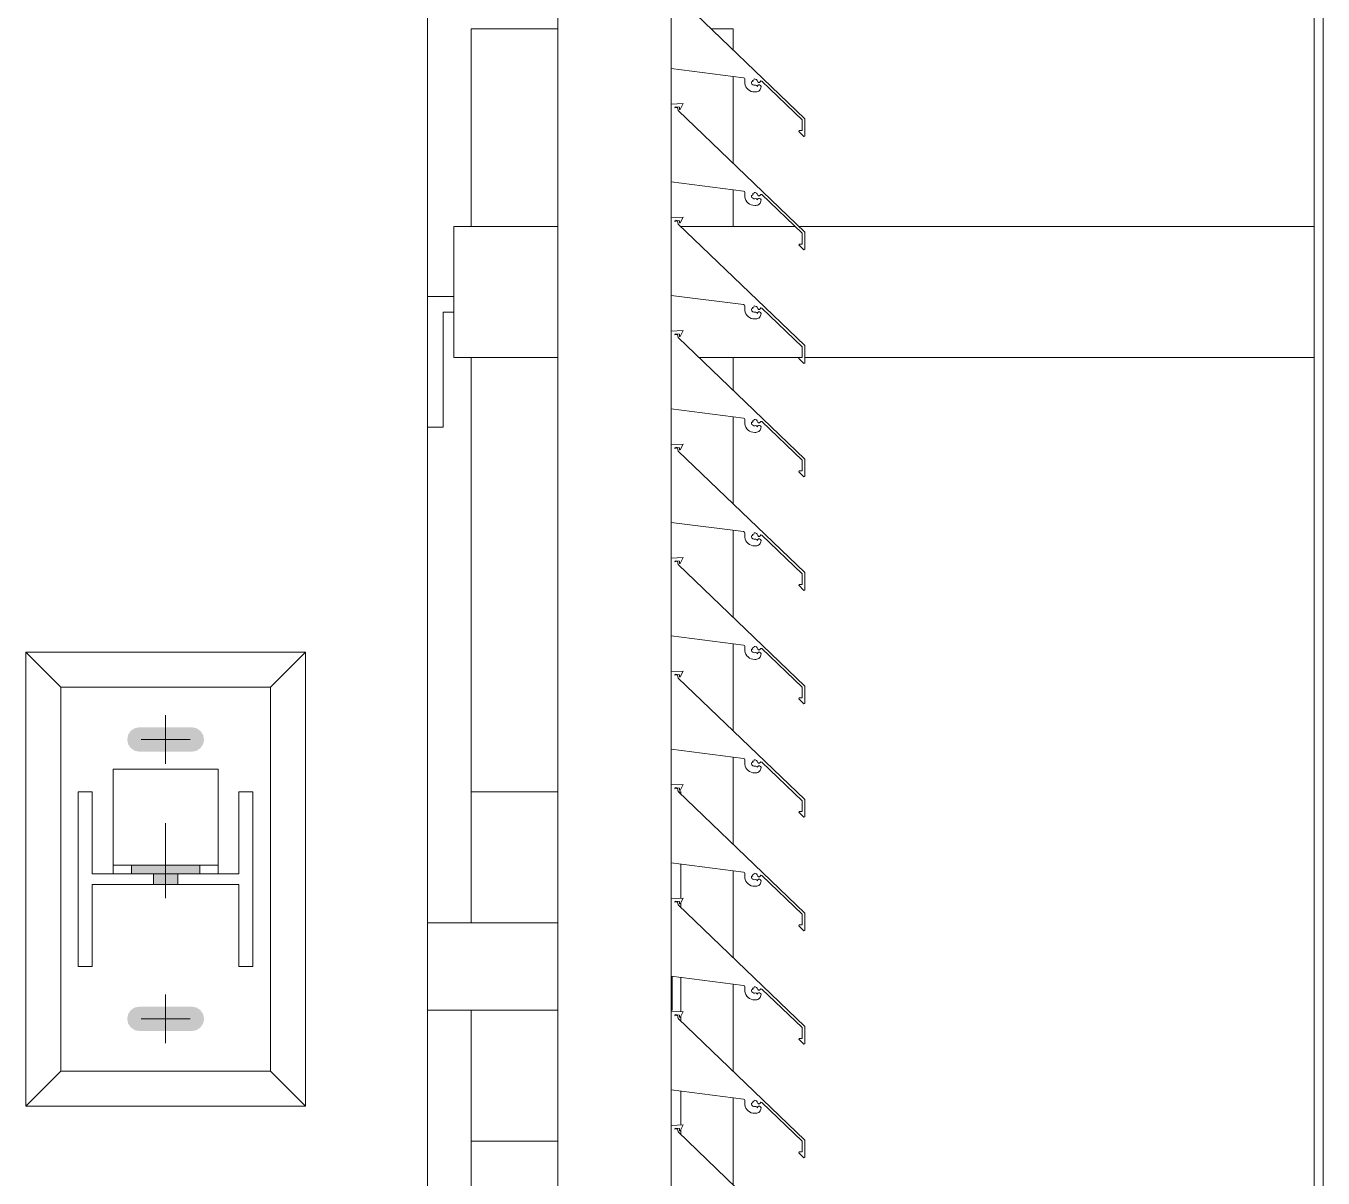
# Model space of a CAD drawing. Header units: millimetres. Extents: x -220592 to 404889, y -217665 to 38245.
# Drawn here: x 7599.78 to 7607.21, y -48140.91 to -48134.31 of the extents above; entities that cross this region are included whole.
import ezdxf

# ---------------------------------------------------------------- set-up
doc = ezdxf.new("R2010")
doc.units = ezdxf.units.MM
doc.linetypes.add('XKITLINE00', pattern=[0])
doc.layers.add('000 - 0_HIDE_OBJ_FRAMING_DEF_SUB_1', color=7, linetype='Continuous')
doc.layers.add('Bolt', color=7, linetype='Continuous', lineweight=0)
doc.layers.add('Part', color=7, linetype='Continuous', lineweight=0)

# ---------------------------------------------------------------- blocks, each defined once
blk = doc.blocks.new('*A13531')
at = {"layer": '000 - 0_HIDE_OBJ_FRAMING_DEF_SUB_1', "color": 7, "linetype": 'XKITLINE00', "lineweight": 0}
blk.add_line((-135.563334, 67.570805), (-135.563334, 90.530603), dxfattribs=at)
blk = doc.blocks.new('*A13831')
at = {"layer": 'Part', "color": 7, "linetype": 'XKITLINE00', "lineweight": 0}
for p, q in [((-135.313349, 75.890846), (-134.818045, 75.890846)), ((-135.313349, 74.758905), (-135.313349, 75.890846)), ((-133.938955, 75.890846), (-133.813349, 75.890846)), ((-133.813349, 75.770243), (-133.813349, 75.890846)), ((-133.813349, 75.120243), (-133.813349, 75.618995)), ((-133.813349, 74.758905), (-133.813349, 74.968995)), ((-135.313349, 70.770764), (-135.313349, 74.008905)), ((-133.813349, 73.820243), (-133.813349, 74.008905)), ((-133.813349, 73.170243), (-133.813349, 73.668995)), ((-133.813349, 72.520243), (-133.813349, 73.018995)), ((-133.813349, 71.870243), (-133.813349, 72.368995)), ((-133.813349, 71.220243), (-133.813349, 71.718995)), ((-133.813349, 70.570243), (-133.813349, 71.068995)), ((-133.813349, 69.920243), (-133.813349, 70.418995)), ((-135.313349, 67.520805), (-135.313349, 70.270764)), ((-133.813349, 69.270243), (-133.813349, 69.768995)), ((-133.813349, 68.620243), (-133.813349, 69.118995)), ((-133.813349, 67.970243), (-133.813349, 68.468995)), ((-133.813349, 67.520805), (-133.813349, 67.818995)), ((-135.313349, 67.520805), (-134.818045, 67.520805)), ((-134.02223, 67.520805), (-133.813349, 67.520805))]:
    blk.add_line(p, q, dxfattribs=at)
blk = doc.blocks.new('*A13836')
at = {"layer": 'Part', "color": 7, "linetype": 'XKITLINE00', "lineweight": 0}
for p, q in [((-134.168236, 74.810123), (-134.168243, 74.364453)), ((-134.10055, 74.812745), (-134.168236, 74.810123)), ((-134.116085, 74.779258), (-134.10055, 74.812745)), ((-134.148356, 74.788428), (-134.14632, 74.795001)), ((-134.13134, 74.791332), (-134.148356, 74.788428)), ((-134.14632, 74.795001), (-134.121337, 74.791861)), ((-134.128443, 74.772789), (-134.13134, 74.791332)), ((-133.403321, 74.076543), (-134.128443, 74.772789)), ((-134.121337, 74.791861), (-134.121208, 74.77967)), ((-134.121208, 74.77967), (-134.116085, 74.779258)), ((-134.168243, 74.364453), (-133.754237, 74.311423)), ((-133.754237, 74.311423), (-133.749162, 74.309233)), ((-133.749162, 74.309233), (-133.746025, 74.304681)), ((-133.745786, 74.299159), (-133.747272, 74.289025)), ((-133.747272, 74.289025), (-133.746897, 74.278789)), ((-133.746025, 74.304681), (-133.745786, 74.299159)), ((-133.709279, 74.287625), (-133.701573, 74.288731)), ((-133.70871, 74.281141), (-133.709279, 74.287625)), ((-133.705908, 74.275267), (-133.70871, 74.281141)), ((-133.702743, 74.295791), (-133.695578, 74.296735)), ((-133.701573, 74.288731), (-133.702743, 74.295791)), ((-133.695578, 74.296735), (-133.693256, 74.304125)), ((-133.693256, 74.304125), (-133.686584, 74.303703)), ((-133.686584, 74.303703), (-133.680508, 74.300913)), ((-133.680508, 74.300913), (-133.675841, 74.296126)), ((-133.675841, 74.296126), (-133.672727, 74.288553)), ((-133.672727, 74.288553), (-133.668544, 74.284396)), ((-133.668544, 74.284396), (-133.66265, 74.28419)), ((-133.66265, 74.28419), (-133.658186, 74.288044)), ((-133.658186, 74.288044), (-133.654531, 74.292671)), ((-133.654531, 74.292671), (-133.649372, 74.291579)), ((-133.649372, 74.291579), (-133.418356, 74.070176)), ((-133.746897, 74.278789), (-133.744674, 74.26879)), ((-133.744674, 74.26879), (-133.740676, 74.25936)), ((-133.740676, 74.25936), (-133.735036, 74.25081)), ((-133.735036, 74.25081), (-133.72794, 74.243423)), ((-133.72794, 74.243423), (-133.719624, 74.237445)), ((-133.719624, 74.237445), (-133.710361, 74.233072)), ((-133.710361, 74.233072), (-133.70046, 74.230449)), ((-133.701226, 74.270745), (-133.705908, 74.275267)), ((-133.695258, 74.268147), (-133.701226, 74.270745)), ((-133.70046, 74.230449), (-133.690247, 74.229664)), ((-133.688758, 74.267803), (-133.695258, 74.268147)), ((-133.690247, 74.229664), (-133.683448, 74.229762)), ((-133.68284, 74.268708), (-133.688758, 74.267803)), ((-133.683448, 74.229762), (-133.67772, 74.230398)), ((-133.678029, 74.266301), (-133.68284, 74.268708)), ((-133.675999, 74.26132), (-133.678029, 74.266301)), ((-133.67772, 74.230398), (-133.672219, 74.232117)), ((-133.673057, 74.266792), (-133.675999, 74.26132)), ((-133.6679, 74.27001), (-133.673057, 74.266792)), ((-133.672219, 74.232117), (-133.667149, 74.234857)), ((-133.661823, 74.269998), (-133.6679, 74.27001)), ((-133.667149, 74.234857), (-133.662695, 74.238515)), ((-133.662695, 74.238515), (-133.659024, 74.242958)), ((-133.656679, 74.266761), (-133.661823, 74.269998)), ((-133.659024, 74.242958), (-133.65627, 74.248021)), ((-133.654039, 74.261287), (-133.656679, 74.266761)), ((-133.65627, 74.248021), (-133.654535, 74.253517)), ((-133.654535, 74.253517), (-133.654039, 74.261287)), ((-133.418356, 74.070176), (-133.418699, 74.00883)), ((-133.403874, 73.977392), (-133.403321, 74.076543)), ((-133.436119, 74.008733), (-133.437204, 74.003812)), ((-133.437204, 74.003812), (-133.408555, 73.974923)), ((-133.418699, 74.00883), (-133.436119, 74.008733)), ((-133.408555, 73.974923), (-133.403874, 73.977392))]:
    blk.add_line(p, q, dxfattribs=at)
blk = doc.blocks.new('*A13845')
at = {"layer": '000 - 0_HIDE_OBJ_FRAMING_DEF_SUB_1', "color": 7, "linetype": 'XKITLINE00', "lineweight": 0}
for p, q in [((-130.485516, 59.830765), (-130.485516, 88.290005)), ((-130.435516, 59.830765), (-130.435516, 88.23979))]:
    blk.add_line(p, q, dxfattribs=at)
blk = doc.blocks.new('*A13851')
at = {"layer": 'Part', "color": 7, "linetype": 'XKITLINE00', "lineweight": 0}
for p, q in [((-134.818045, 67.225501), (-134.818045, 77.760135)), ((-134.168045, 77.410131), (-134.168045, 77.614427)), ((-134.168045, 76.760131), (-134.168045, 76.964427)), ((-134.168045, 76.110131), (-134.168045, 76.314427)), ((-134.168045, 75.460131), (-134.168045, 75.664427)), ((-134.168045, 74.810131), (-134.168045, 75.014427)), ((-134.168045, 74.160131), (-134.168045, 74.364427)), ((-134.168045, 73.510131), (-134.168045, 73.714427)), ((-134.168045, 72.860131), (-134.168045, 73.064427)), ((-134.168045, 72.210131), (-134.168045, 72.414427)), ((-134.168045, 71.560131), (-134.168045, 71.764427)), ((-134.168045, 70.910131), (-134.168045, 71.114427)), ((-134.168045, 70.260131), (-134.168045, 70.464427)), ((-134.168045, 69.610131), (-134.168045, 69.814427)), ((-134.168045, 68.960131), (-134.168045, 69.164427)), ((-134.168045, 68.310131), (-134.168045, 68.514427)), ((-134.168045, 67.660131), (-134.168045, 67.864427))]:
    blk.add_line(p, q, dxfattribs=at)
blk = doc.blocks.new('*A13855')
at = {"layer": '000 - 0_HIDE_OBJ_FRAMING_DEF_SUB_1', "color": 7, "linetype": 'XKITLINE00', "lineweight": 0}
for p, q in [((-135.413342, 74.758905), (-135.413342, 74.008905)), ((-135.413342, 74.758905), (-134.818045, 74.758905)), ((-134.113984, 74.758905), (-133.458766, 74.758905)), ((-133.437025, 74.758905), (-130.485516, 74.758905)), ((-135.413342, 74.008905), (-134.818045, 74.008905)), ((-134.009836, 74.008905), (-133.418699, 74.008905)), ((-133.403698, 74.008905), (-130.485516, 74.008905))]:
    blk.add_line(p, q, dxfattribs=at)
blk = doc.blocks.new('*A13856')
at = {"layer": 'Part', "color": 7, "linetype": 'XKITLINE00', "lineweight": 0}
for p, q in [((-135.563342, 74.358905), (-135.413342, 74.358905)), ((-135.473342, 73.608905), (-135.473342, 74.268905)), ((-135.473342, 74.268905), (-135.413342, 74.268905)), ((-135.563342, 73.608905), (-135.473342, 73.608905))]:
    blk.add_line(p, q, dxfattribs=at)
blk = doc.blocks.new('*A13858')
at = {"layer": 'Part', "color": 7, "linetype": 'XKITLINE00', "lineweight": 0}
for p, q in [((-135.563334, 70.770764), (-134.818045, 70.770764)), ((-134.163349, 70.270764), (-134.163349, 70.463826)), ((-135.563334, 70.270764), (-134.818045, 70.270764)), ((-134.168045, 70.270764), (-134.163349, 70.270764))]:
    blk.add_line(p, q, dxfattribs=at)
blk = doc.blocks.new('*A13859')
at = {"layer": 'Part', "color": 7, "linetype": 'XKITLINE00', "lineweight": 0}
for p, q in [((-135.313349, 71.520764), (-134.818045, 71.520764)), ((-135.313349, 70.770764), (-135.313349, 71.520764)), ((-134.126334, 71.520764), (-134.113349, 71.520764)), ((-134.113349, 71.508296), (-134.113349, 71.520764)), ((-134.113349, 70.912249), (-134.113349, 71.107421)), ((-134.113349, 70.858296), (-134.113349, 70.885156)), ((-134.113349, 70.262249), (-134.113349, 70.457421)), ((-135.313349, 69.520764), (-135.313349, 70.270764)), ((-134.113349, 70.208296), (-134.113349, 70.235156)), ((-134.113349, 69.612249), (-134.113349, 69.807421)), ((-134.113349, 69.558296), (-134.113349, 69.585156)), ((-135.313349, 69.520764), (-134.818045, 69.520764))]:
    blk.add_line(p, q, dxfattribs=at)
blk = doc.blocks.new('*A13861')
at = {"layer": 'Part', "color": 7, "linetype": 'XKITLINE00', "lineweight": 0}
for p, q in [((-137.483413, 71.520805), (-137.563413, 71.520805)), ((-137.563413, 71.520805), (-137.563413, 70.520805)), ((-137.483413, 71.050805), (-137.483413, 71.520805)), ((-136.563413, 71.520805), (-136.643413, 71.520805)), ((-136.643413, 71.520805), (-136.643413, 71.050805)), ((-136.563413, 70.520805), (-136.563413, 71.520805)), ((-136.643413, 71.050805), (-137.483413, 71.050805)), ((-137.483413, 70.520805), (-137.483413, 70.990805)), ((-137.483413, 70.990805), (-136.643413, 70.990805)), ((-136.643413, 70.990805), (-136.643413, 70.520805)), ((-137.563413, 70.520805), (-137.483413, 70.520805)), ((-136.643413, 70.520805), (-136.563413, 70.520805))]:
    blk.add_line(p, q, dxfattribs=at)
blk = doc.blocks.new('*A13862')
at = {"layer": 'Bolt'}
for points in [[(-136.8487, 71.8476), (-136.8434, 71.8208), (-136.8487, 71.794), (-136.8639, 71.7713), (-136.8866, 71.7561), (-136.9134, 71.7508), (-137.2134, 71.7508), (-137.2402, 71.7561), (-137.2629, 71.7713), (-137.2781, 71.794), (-137.2834, 71.8208), (-137.2781, 71.8476), (-137.2629, 71.8703), (-137.2402, 71.8855), (-137.2134, 71.8908), (-136.9134, 71.8908), (-136.8866, 71.8855), (-136.8639, 71.8703)], [(-136.8487, 70.2476), (-136.8434, 70.2208), (-136.8487, 70.194), (-136.8639, 70.1713), (-136.8866, 70.1561), (-136.9134, 70.1508), (-137.2134, 70.1508), (-137.2402, 70.1561), (-137.2629, 70.1713), (-137.2781, 70.194), (-137.2834, 70.2208), (-137.2781, 70.2476), (-137.2629, 70.2703), (-137.2402, 70.2855), (-137.2134, 70.2908), (-136.9134, 70.2908), (-136.8866, 70.2855), (-136.8639, 70.2703)]]:
    blk.add_hatch(color=7, dxfattribs=at).paths.add_polyline_path(points, flags=17)
at = {"layer": 'Bolt', "color": 7, "linetype": 'XKITLINE00', "lineweight": 0}
for p, q in [((-137.0634, 71.9608), (-137.0634, 71.6808)), ((-137.2034, 71.8208), (-136.9234, 71.8208)), ((-137.0634, 70.3608), (-137.0634, 70.0808)), ((-137.2034, 70.2208), (-136.9234, 70.2208))]:
    blk.add_line(p, q, dxfattribs=at)
blk = doc.blocks.new('*A13863')
at = {"layer": 'Bolt'}
for points in [[(-137.2584, 71.0508), (-137.2584, 71.1008), (-136.8684, 71.1008), (-136.8684, 71.0508)], [(-137.1334, 70.9908), (-137.1334, 71.0508), (-136.9934, 71.0508), (-136.9934, 70.9908)]]:
    blk.add_hatch(color=7, dxfattribs=at).paths.add_polyline_path(points, flags=17)
at = {"layer": 'Bolt', "color": 7, "linetype": 'XKITLINE00', "lineweight": 0}
for p, q in [((-137.0634, 70.9116), (-137.0634, 71.3408)), ((-137.2584, 71.0508), (-137.2584, 71.1008)), ((-136.8684, 71.0508), (-136.8684, 71.1008)), ((-137.1334, 70.9908), (-137.1334, 71.0508)), ((-136.9934, 70.9908), (-136.9934, 71.0508))]:
    blk.add_line(p, q, dxfattribs=at)
blk = doc.blocks.new('*A13864')
at = {"layer": 'Part', "color": 7, "linetype": 'XKITLINE00', "lineweight": 0}
for p, q in [((-137.663413, 72.120805), (-137.663413, 69.920805)), ((-136.463413, 72.120805), (-137.663413, 72.120805)), ((-136.463413, 69.920805), (-136.463413, 72.120805)), ((-137.663413, 69.920805), (-136.463413, 69.920805))]:
    blk.add_line(p, q, dxfattribs=at)
blk = doc.blocks.new('*A13865')
at = {"layer": 'Part', "color": 7, "linetype": 'XKITLINE00', "lineweight": 0}
for p, q in [((-137.363413, 71.650805), (-137.363413, 71.050805)), ((-136.763413, 71.650805), (-137.363413, 71.650805)), ((-136.763413, 71.050805), (-136.763413, 71.650805)), ((-137.363413, 71.100805), (-136.763413, 71.100805))]:
    blk.add_line(p, q, dxfattribs=at)
blk = doc.blocks.new('*A13866')
at = {"layer": 'Part', "color": 7, "linetype": 'XKITLINE00', "lineweight": 0}
for p, q in [((-137.863413, 72.320805), (-137.663413, 72.120805)), ((-137.863413, 69.720805), (-137.863413, 72.320805)), ((-137.863413, 72.320805), (-136.263413, 72.320805)), ((-136.463413, 72.120805), (-136.263413, 72.320805)), ((-136.263413, 72.320805), (-136.263413, 69.720805)), ((-137.863413, 69.720805), (-137.663413, 69.920805)), ((-136.463413, 69.920805), (-136.263413, 69.720805)), ((-136.263413, 69.720805), (-137.863413, 69.720805))]:
    blk.add_line(p, q, dxfattribs=at)
blk = doc.blocks.new('*A13970')
at = {"layer": 'Part', "color": 7, "linetype": 'XKITLINE00', "lineweight": 0}
for p, q in [((-134.168236, 74.160123), (-134.168243, 73.714453)), ((-134.10055, 74.162745), (-134.168236, 74.160123)), ((-134.148356, 74.138428), (-134.14632, 74.145001)), ((-134.13134, 74.141332), (-134.148356, 74.138428)), ((-134.14632, 74.145001), (-134.121337, 74.141861)), ((-134.128443, 74.122789), (-134.13134, 74.141332)), ((-134.121337, 74.141861), (-134.121208, 74.12967)), ((-134.116085, 74.129258), (-134.10055, 74.162745)), ((-133.403321, 73.426543), (-134.128443, 74.122789)), ((-134.121208, 74.12967), (-134.116085, 74.129258)), ((-134.168243, 73.714453), (-133.754237, 73.661423)), ((-133.754237, 73.661423), (-133.749162, 73.659233)), ((-133.749162, 73.659233), (-133.746025, 73.654681)), ((-133.745786, 73.649159), (-133.747272, 73.639025)), ((-133.747272, 73.639025), (-133.746897, 73.628789)), ((-133.746897, 73.628789), (-133.744674, 73.61879)), ((-133.746025, 73.654681), (-133.745786, 73.649159)), ((-133.744674, 73.61879), (-133.740676, 73.60936)), ((-133.709279, 73.637625), (-133.701573, 73.638731)), ((-133.70871, 73.631141), (-133.709279, 73.637625)), ((-133.705908, 73.625267), (-133.70871, 73.631141)), ((-133.701226, 73.620745), (-133.705908, 73.625267)), ((-133.702743, 73.645791), (-133.695578, 73.646735)), ((-133.701573, 73.638731), (-133.702743, 73.645791)), ((-133.695258, 73.618147), (-133.701226, 73.620745)), ((-133.695578, 73.646735), (-133.693256, 73.654125)), ((-133.688758, 73.617803), (-133.695258, 73.618147)), ((-133.693256, 73.654125), (-133.686584, 73.653703)), ((-133.68284, 73.618708), (-133.688758, 73.617803)), ((-133.686584, 73.653703), (-133.680508, 73.650913)), ((-133.678029, 73.616301), (-133.68284, 73.618708)), ((-133.680508, 73.650913), (-133.675841, 73.646126)), ((-133.675999, 73.61132), (-133.678029, 73.616301)), ((-133.673057, 73.616792), (-133.675999, 73.61132)), ((-133.675841, 73.646126), (-133.672727, 73.638553)), ((-133.6679, 73.62001), (-133.673057, 73.616792)), ((-133.672727, 73.638553), (-133.668544, 73.634396)), ((-133.668544, 73.634396), (-133.66265, 73.63419)), ((-133.661823, 73.619998), (-133.6679, 73.62001)), ((-133.66265, 73.63419), (-133.658186, 73.638044)), ((-133.656679, 73.616761), (-133.661823, 73.619998)), ((-133.658186, 73.638044), (-133.654531, 73.642671)), ((-133.654039, 73.611287), (-133.656679, 73.616761)), ((-133.654535, 73.603517), (-133.654039, 73.611287)), ((-133.654531, 73.642671), (-133.649372, 73.641579)), ((-133.649372, 73.641579), (-133.418356, 73.420176)), ((-133.740676, 73.60936), (-133.735036, 73.60081)), ((-133.735036, 73.60081), (-133.72794, 73.593423)), ((-133.72794, 73.593423), (-133.719624, 73.587445)), ((-133.719624, 73.587445), (-133.710361, 73.583072)), ((-133.710361, 73.583072), (-133.70046, 73.580449)), ((-133.70046, 73.580449), (-133.690247, 73.579664)), ((-133.690247, 73.579664), (-133.683448, 73.579762)), ((-133.683448, 73.579762), (-133.67772, 73.580398)), ((-133.67772, 73.580398), (-133.672219, 73.582117)), ((-133.672219, 73.582117), (-133.667149, 73.584857)), ((-133.667149, 73.584857), (-133.662695, 73.588515)), ((-133.662695, 73.588515), (-133.659024, 73.592958)), ((-133.659024, 73.592958), (-133.65627, 73.598021)), ((-133.65627, 73.598021), (-133.654535, 73.603517)), ((-133.418356, 73.420176), (-133.418699, 73.35883)), ((-133.403874, 73.327392), (-133.403321, 73.426543)), ((-133.436119, 73.358733), (-133.437204, 73.353812)), ((-133.437204, 73.353812), (-133.408555, 73.324923)), ((-133.418699, 73.35883), (-133.436119, 73.358733)), ((-133.408555, 73.324923), (-133.403874, 73.327392))]:
    blk.add_line(p, q, dxfattribs=at)
blk = doc.blocks.new('*A13971')
at = {"layer": 'Part', "color": 7, "linetype": 'XKITLINE00', "lineweight": 0}
for p, q in [((-134.168236, 73.510123), (-134.168243, 73.064453)), ((-134.10055, 73.512745), (-134.168236, 73.510123)), ((-134.148356, 73.488428), (-134.14632, 73.495001)), ((-134.13134, 73.491332), (-134.148356, 73.488428)), ((-134.14632, 73.495001), (-134.121337, 73.491861)), ((-134.128443, 73.472789), (-134.13134, 73.491332)), ((-133.403321, 72.776543), (-134.128443, 73.472789)), ((-134.121337, 73.491861), (-134.121208, 73.47967)), ((-134.121208, 73.47967), (-134.116085, 73.479258)), ((-134.116085, 73.479258), (-134.10055, 73.512745)), ((-134.168243, 73.064453), (-133.754237, 73.011423)), ((-133.754237, 73.011423), (-133.749162, 73.009233)), ((-133.749162, 73.009233), (-133.746025, 73.004681)), ((-133.745786, 72.999159), (-133.747272, 72.989025)), ((-133.747272, 72.989025), (-133.746897, 72.978789)), ((-133.746897, 72.978789), (-133.744674, 72.96879)), ((-133.746025, 73.004681), (-133.745786, 72.999159)), ((-133.744674, 72.96879), (-133.740676, 72.95936)), ((-133.740676, 72.95936), (-133.735036, 72.95081)), ((-133.735036, 72.95081), (-133.72794, 72.943423)), ((-133.72794, 72.943423), (-133.719624, 72.937445)), ((-133.709279, 72.987625), (-133.701573, 72.988731)), ((-133.70871, 72.981141), (-133.709279, 72.987625)), ((-133.705908, 72.975267), (-133.70871, 72.981141)), ((-133.701226, 72.970745), (-133.705908, 72.975267)), ((-133.702743, 72.995791), (-133.695578, 72.996735)), ((-133.701573, 72.988731), (-133.702743, 72.995791)), ((-133.695258, 72.968147), (-133.701226, 72.970745)), ((-133.695578, 72.996735), (-133.693256, 73.004125)), ((-133.688758, 72.967803), (-133.695258, 72.968147)), ((-133.693256, 73.004125), (-133.686584, 73.003703)), ((-133.68284, 72.968708), (-133.688758, 72.967803)), ((-133.686584, 73.003703), (-133.680508, 73.000913)), ((-133.678029, 72.966301), (-133.68284, 72.968708)), ((-133.680508, 73.000913), (-133.675841, 72.996126)), ((-133.675999, 72.96132), (-133.678029, 72.966301)), ((-133.673057, 72.966792), (-133.675999, 72.96132)), ((-133.675841, 72.996126), (-133.672727, 72.988553)), ((-133.6679, 72.97001), (-133.673057, 72.966792)), ((-133.672727, 72.988553), (-133.668544, 72.984396)), ((-133.668544, 72.984396), (-133.66265, 72.98419)), ((-133.661823, 72.969998), (-133.6679, 72.97001)), ((-133.662695, 72.938515), (-133.659024, 72.942958)), ((-133.66265, 72.98419), (-133.658186, 72.988044)), ((-133.656679, 72.966761), (-133.661823, 72.969998)), ((-133.659024, 72.942958), (-133.65627, 72.948021)), ((-133.658186, 72.988044), (-133.654531, 72.992671)), ((-133.654039, 72.961287), (-133.656679, 72.966761)), ((-133.65627, 72.948021), (-133.654535, 72.953517)), ((-133.654535, 72.953517), (-133.654039, 72.961287)), ((-133.654531, 72.992671), (-133.649372, 72.991579)), ((-133.649372, 72.991579), (-133.418356, 72.770176)), ((-133.719624, 72.937445), (-133.710361, 72.933072)), ((-133.710361, 72.933072), (-133.70046, 72.930449)), ((-133.70046, 72.930449), (-133.690247, 72.929664)), ((-133.690247, 72.929664), (-133.683448, 72.929762)), ((-133.683448, 72.929762), (-133.67772, 72.930398)), ((-133.67772, 72.930398), (-133.672219, 72.932117)), ((-133.672219, 72.932117), (-133.667149, 72.934857)), ((-133.667149, 72.934857), (-133.662695, 72.938515)), ((-133.418356, 72.770176), (-133.418699, 72.70883)), ((-133.403874, 72.677392), (-133.403321, 72.776543)), ((-133.436119, 72.708733), (-133.437204, 72.703812)), ((-133.437204, 72.703812), (-133.408555, 72.674923)), ((-133.418699, 72.70883), (-133.436119, 72.708733)), ((-133.408555, 72.674923), (-133.403874, 72.677392))]:
    blk.add_line(p, q, dxfattribs=at)
blk = doc.blocks.new('*A13972')
at = {"layer": 'Part', "color": 7, "linetype": 'XKITLINE00', "lineweight": 0}
for p, q in [((-134.168236, 72.860123), (-134.168243, 72.414453)), ((-134.10055, 72.862745), (-134.168236, 72.860123)), ((-134.148356, 72.838428), (-134.14632, 72.845001)), ((-134.13134, 72.841332), (-134.148356, 72.838428)), ((-134.14632, 72.845001), (-134.121337, 72.841861)), ((-134.128443, 72.822789), (-134.13134, 72.841332)), ((-133.403321, 72.126543), (-134.128443, 72.822789)), ((-134.121337, 72.841861), (-134.121208, 72.82967)), ((-134.121208, 72.82967), (-134.116085, 72.829258)), ((-134.116085, 72.829258), (-134.10055, 72.862745)), ((-134.168243, 72.414453), (-133.754237, 72.361423)), ((-133.754237, 72.361423), (-133.749162, 72.359233)), ((-133.749162, 72.359233), (-133.746025, 72.354681)), ((-133.745786, 72.349159), (-133.747272, 72.339025)), ((-133.746025, 72.354681), (-133.745786, 72.349159)), ((-133.695578, 72.346735), (-133.693256, 72.354125)), ((-133.693256, 72.354125), (-133.686584, 72.353703)), ((-133.686584, 72.353703), (-133.680508, 72.350913)), ((-133.680508, 72.350913), (-133.675841, 72.346126)), ((-133.747272, 72.339025), (-133.746897, 72.328789)), ((-133.746897, 72.328789), (-133.744674, 72.31879)), ((-133.744674, 72.31879), (-133.740676, 72.30936)), ((-133.740676, 72.30936), (-133.735036, 72.30081)), ((-133.735036, 72.30081), (-133.72794, 72.293423)), ((-133.72794, 72.293423), (-133.719624, 72.287445)), ((-133.719624, 72.287445), (-133.710361, 72.283072)), ((-133.710361, 72.283072), (-133.70046, 72.280449)), ((-133.709279, 72.337625), (-133.701573, 72.338731)), ((-133.70871, 72.331141), (-133.709279, 72.337625)), ((-133.705908, 72.325267), (-133.70871, 72.331141)), ((-133.701226, 72.320745), (-133.705908, 72.325267)), ((-133.702743, 72.345791), (-133.695578, 72.346735)), ((-133.701573, 72.338731), (-133.702743, 72.345791)), ((-133.695258, 72.318147), (-133.701226, 72.320745)), ((-133.70046, 72.280449), (-133.690247, 72.279664)), ((-133.688758, 72.317803), (-133.695258, 72.318147)), ((-133.690247, 72.279664), (-133.683448, 72.279762)), ((-133.68284, 72.318708), (-133.688758, 72.317803)), ((-133.683448, 72.279762), (-133.67772, 72.280398)), ((-133.678029, 72.316301), (-133.68284, 72.318708)), ((-133.675999, 72.31132), (-133.678029, 72.316301)), ((-133.67772, 72.280398), (-133.672219, 72.282117)), ((-133.673057, 72.316792), (-133.675999, 72.31132)), ((-133.675841, 72.346126), (-133.672727, 72.338553)), ((-133.6679, 72.32001), (-133.673057, 72.316792)), ((-133.672727, 72.338553), (-133.668544, 72.334396)), ((-133.672219, 72.282117), (-133.667149, 72.284857)), ((-133.668544, 72.334396), (-133.66265, 72.33419)), ((-133.661823, 72.319998), (-133.6679, 72.32001)), ((-133.667149, 72.284857), (-133.662695, 72.288515)), ((-133.662695, 72.288515), (-133.659024, 72.292958)), ((-133.66265, 72.33419), (-133.658186, 72.338044)), ((-133.656679, 72.316761), (-133.661823, 72.319998)), ((-133.659024, 72.292958), (-133.65627, 72.298021)), ((-133.658186, 72.338044), (-133.654531, 72.342671)), ((-133.654039, 72.311287), (-133.656679, 72.316761)), ((-133.65627, 72.298021), (-133.654535, 72.303517)), ((-133.654535, 72.303517), (-133.654039, 72.311287)), ((-133.654531, 72.342671), (-133.649372, 72.341579)), ((-133.649372, 72.341579), (-133.418356, 72.120176)), ((-133.403874, 72.027392), (-133.403321, 72.126543)), ((-133.436119, 72.058733), (-133.437204, 72.053812)), ((-133.437204, 72.053812), (-133.408555, 72.024923)), ((-133.418699, 72.05883), (-133.436119, 72.058733)), ((-133.418356, 72.120176), (-133.418699, 72.05883)), ((-133.408555, 72.024923), (-133.403874, 72.027392))]:
    blk.add_line(p, q, dxfattribs=at)
blk = doc.blocks.new('*A13973')
at = {"layer": 'Part', "color": 7, "linetype": 'XKITLINE00', "lineweight": 0}
for p, q in [((-134.168236, 72.210123), (-134.168243, 71.764453)), ((-134.10055, 72.212745), (-134.168236, 72.210123)), ((-134.116085, 72.179258), (-134.10055, 72.212745)), ((-134.148356, 72.188428), (-134.14632, 72.195001)), ((-134.13134, 72.191332), (-134.148356, 72.188428)), ((-134.14632, 72.195001), (-134.121337, 72.191861)), ((-134.128443, 72.172789), (-134.13134, 72.191332)), ((-133.403321, 71.476543), (-134.128443, 72.172789)), ((-134.121337, 72.191861), (-134.121208, 72.17967)), ((-134.121208, 72.17967), (-134.116085, 72.179258)), ((-134.168243, 71.764453), (-133.754237, 71.711423)), ((-133.754237, 71.711423), (-133.749162, 71.709233)), ((-133.749162, 71.709233), (-133.746025, 71.704681)), ((-133.745786, 71.699159), (-133.747272, 71.689025)), ((-133.747272, 71.689025), (-133.746897, 71.678789)), ((-133.746025, 71.704681), (-133.745786, 71.699159)), ((-133.709279, 71.687625), (-133.701573, 71.688731)), ((-133.70871, 71.681141), (-133.709279, 71.687625)), ((-133.705908, 71.675267), (-133.70871, 71.681141)), ((-133.702743, 71.695791), (-133.695578, 71.696735)), ((-133.701573, 71.688731), (-133.702743, 71.695791)), ((-133.695578, 71.696735), (-133.693256, 71.704125)), ((-133.693256, 71.704125), (-133.686584, 71.703703)), ((-133.686584, 71.703703), (-133.680508, 71.700913)), ((-133.680508, 71.700913), (-133.675841, 71.696126)), ((-133.675841, 71.696126), (-133.672727, 71.688553)), ((-133.672727, 71.688553), (-133.668544, 71.684396)), ((-133.668544, 71.684396), (-133.66265, 71.68419)), ((-133.66265, 71.68419), (-133.658186, 71.688044)), ((-133.658186, 71.688044), (-133.654531, 71.692671)), ((-133.654531, 71.692671), (-133.649372, 71.691579)), ((-133.649372, 71.691579), (-133.418356, 71.470176)), ((-133.746897, 71.678789), (-133.744674, 71.66879)), ((-133.744674, 71.66879), (-133.740676, 71.65936)), ((-133.740676, 71.65936), (-133.735036, 71.65081)), ((-133.735036, 71.65081), (-133.72794, 71.643423)), ((-133.72794, 71.643423), (-133.719624, 71.637445)), ((-133.719624, 71.637445), (-133.710361, 71.633072)), ((-133.710361, 71.633072), (-133.70046, 71.630449)), ((-133.701226, 71.670745), (-133.705908, 71.675267)), ((-133.695258, 71.668147), (-133.701226, 71.670745)), ((-133.70046, 71.630449), (-133.690247, 71.629664)), ((-133.688758, 71.667803), (-133.695258, 71.668147)), ((-133.690247, 71.629664), (-133.683448, 71.629762)), ((-133.68284, 71.668708), (-133.688758, 71.667803)), ((-133.683448, 71.629762), (-133.67772, 71.630398)), ((-133.678029, 71.666301), (-133.68284, 71.668708)), ((-133.675999, 71.66132), (-133.678029, 71.666301)), ((-133.67772, 71.630398), (-133.672219, 71.632117)), ((-133.673057, 71.666792), (-133.675999, 71.66132)), ((-133.6679, 71.67001), (-133.673057, 71.666792)), ((-133.672219, 71.632117), (-133.667149, 71.634857)), ((-133.661823, 71.669998), (-133.6679, 71.67001)), ((-133.667149, 71.634857), (-133.662695, 71.638515)), ((-133.662695, 71.638515), (-133.659024, 71.642958)), ((-133.656679, 71.666761), (-133.661823, 71.669998)), ((-133.659024, 71.642958), (-133.65627, 71.648021)), ((-133.654039, 71.661287), (-133.656679, 71.666761)), ((-133.65627, 71.648021), (-133.654535, 71.653517)), ((-133.654535, 71.653517), (-133.654039, 71.661287)), ((-133.418356, 71.470176), (-133.418699, 71.40883)), ((-133.403874, 71.377392), (-133.403321, 71.476543)), ((-133.436119, 71.408733), (-133.437204, 71.403812)), ((-133.437204, 71.403812), (-133.408555, 71.374923)), ((-133.418699, 71.40883), (-133.436119, 71.408733)), ((-133.408555, 71.374923), (-133.403874, 71.377392))]:
    blk.add_line(p, q, dxfattribs=at)
blk = doc.blocks.new('*A13974')
at = {"layer": 'Part', "color": 7, "linetype": 'XKITLINE00', "lineweight": 0}
for p, q in [((-134.168236, 71.560123), (-134.168243, 71.114453)), ((-134.10055, 71.562745), (-134.168236, 71.560123)), ((-134.148356, 71.538428), (-134.14632, 71.545001)), ((-134.13134, 71.541332), (-134.148356, 71.538428)), ((-134.14632, 71.545001), (-134.121337, 71.541861)), ((-134.128443, 71.522789), (-134.13134, 71.541332)), ((-134.121337, 71.541861), (-134.121208, 71.52967)), ((-134.116085, 71.529258), (-134.10055, 71.562745)), ((-133.403321, 70.826543), (-134.128443, 71.522789)), ((-134.121208, 71.52967), (-134.116085, 71.529258)), ((-134.168243, 71.114453), (-133.754237, 71.061423)), ((-133.754237, 71.061423), (-133.749162, 71.059233)), ((-133.749162, 71.059233), (-133.746025, 71.054681)), ((-133.745786, 71.049159), (-133.747272, 71.039025)), ((-133.747272, 71.039025), (-133.746897, 71.028789)), ((-133.746897, 71.028789), (-133.744674, 71.01879)), ((-133.746025, 71.054681), (-133.745786, 71.049159)), ((-133.744674, 71.01879), (-133.740676, 71.00936)), ((-133.709279, 71.037625), (-133.701573, 71.038731)), ((-133.70871, 71.031141), (-133.709279, 71.037625)), ((-133.705908, 71.025267), (-133.70871, 71.031141)), ((-133.701226, 71.020745), (-133.705908, 71.025267)), ((-133.702743, 71.045791), (-133.695578, 71.046735)), ((-133.701573, 71.038731), (-133.702743, 71.045791)), ((-133.695258, 71.018147), (-133.701226, 71.020745)), ((-133.695578, 71.046735), (-133.693256, 71.054125)), ((-133.688758, 71.017803), (-133.695258, 71.018147)), ((-133.693256, 71.054125), (-133.686584, 71.053703)), ((-133.68284, 71.018708), (-133.688758, 71.017803)), ((-133.686584, 71.053703), (-133.680508, 71.050913)), ((-133.678029, 71.016301), (-133.68284, 71.018708)), ((-133.680508, 71.050913), (-133.675841, 71.046126)), ((-133.675999, 71.01132), (-133.678029, 71.016301)), ((-133.673057, 71.016792), (-133.675999, 71.01132)), ((-133.675841, 71.046126), (-133.672727, 71.038553)), ((-133.6679, 71.02001), (-133.673057, 71.016792)), ((-133.672727, 71.038553), (-133.668544, 71.034396)), ((-133.668544, 71.034396), (-133.66265, 71.03419)), ((-133.661823, 71.019998), (-133.6679, 71.02001)), ((-133.66265, 71.03419), (-133.658186, 71.038044)), ((-133.656679, 71.016761), (-133.661823, 71.019998)), ((-133.658186, 71.038044), (-133.654531, 71.042671)), ((-133.654039, 71.011287), (-133.656679, 71.016761)), ((-133.654535, 71.003517), (-133.654039, 71.011287)), ((-133.654531, 71.042671), (-133.649372, 71.041579)), ((-133.649372, 71.041579), (-133.418356, 70.820176)), ((-133.740676, 71.00936), (-133.735036, 71.00081)), ((-133.735036, 71.00081), (-133.72794, 70.993423)), ((-133.72794, 70.993423), (-133.719624, 70.987445)), ((-133.719624, 70.987445), (-133.710361, 70.983072)), ((-133.710361, 70.983072), (-133.70046, 70.980449)), ((-133.70046, 70.980449), (-133.690247, 70.979664)), ((-133.690247, 70.979664), (-133.683448, 70.979762)), ((-133.683448, 70.979762), (-133.67772, 70.980398)), ((-133.67772, 70.980398), (-133.672219, 70.982117)), ((-133.672219, 70.982117), (-133.667149, 70.984857)), ((-133.667149, 70.984857), (-133.662695, 70.988515)), ((-133.662695, 70.988515), (-133.659024, 70.992958)), ((-133.659024, 70.992958), (-133.65627, 70.998021)), ((-133.65627, 70.998021), (-133.654535, 71.003517)), ((-133.418356, 70.820176), (-133.418699, 70.75883)), ((-133.403874, 70.727392), (-133.403321, 70.826543)), ((-133.436119, 70.758733), (-133.437204, 70.753812)), ((-133.437204, 70.753812), (-133.408555, 70.724923)), ((-133.418699, 70.75883), (-133.436119, 70.758733)), ((-133.408555, 70.724923), (-133.403874, 70.727392))]:
    blk.add_line(p, q, dxfattribs=at)
blk = doc.blocks.new('*A13975')
at = {"layer": 'Part', "color": 7, "linetype": 'XKITLINE00', "lineweight": 0}
for p, q in [((-134.168236, 70.910123), (-134.168243, 70.464453)), ((-134.10055, 70.912745), (-134.168236, 70.910123)), ((-134.148356, 70.888428), (-134.14632, 70.895001)), ((-134.13134, 70.891332), (-134.148356, 70.888428)), ((-134.14632, 70.895001), (-134.121337, 70.891861)), ((-134.128443, 70.872789), (-134.13134, 70.891332)), ((-133.403321, 70.176543), (-134.128443, 70.872789)), ((-134.121337, 70.891861), (-134.121208, 70.87967)), ((-134.121208, 70.87967), (-134.116085, 70.879258)), ((-134.116085, 70.879258), (-134.10055, 70.912745)), ((-134.168243, 70.464453), (-133.754237, 70.411423)), ((-133.754237, 70.411423), (-133.749162, 70.409233)), ((-133.749162, 70.409233), (-133.746025, 70.404681)), ((-133.745786, 70.399159), (-133.747272, 70.389025)), ((-133.747272, 70.389025), (-133.746897, 70.378789)), ((-133.746897, 70.378789), (-133.744674, 70.36879)), ((-133.746025, 70.404681), (-133.745786, 70.399159)), ((-133.744674, 70.36879), (-133.740676, 70.35936)), ((-133.740676, 70.35936), (-133.735036, 70.35081)), ((-133.735036, 70.35081), (-133.72794, 70.343423)), ((-133.72794, 70.343423), (-133.719624, 70.337445)), ((-133.709279, 70.387625), (-133.701573, 70.388731)), ((-133.70871, 70.381141), (-133.709279, 70.387625)), ((-133.705908, 70.375267), (-133.70871, 70.381141)), ((-133.701226, 70.370745), (-133.705908, 70.375267)), ((-133.702743, 70.395791), (-133.695578, 70.396735)), ((-133.701573, 70.388731), (-133.702743, 70.395791)), ((-133.695258, 70.368147), (-133.701226, 70.370745)), ((-133.695578, 70.396735), (-133.693256, 70.404125)), ((-133.688758, 70.367803), (-133.695258, 70.368147)), ((-133.693256, 70.404125), (-133.686584, 70.403703)), ((-133.68284, 70.368708), (-133.688758, 70.367803)), ((-133.686584, 70.403703), (-133.680508, 70.400913)), ((-133.678029, 70.366301), (-133.68284, 70.368708)), ((-133.680508, 70.400913), (-133.675841, 70.396126)), ((-133.675999, 70.36132), (-133.678029, 70.366301)), ((-133.673057, 70.366792), (-133.675999, 70.36132)), ((-133.675841, 70.396126), (-133.672727, 70.388553)), ((-133.6679, 70.37001), (-133.673057, 70.366792)), ((-133.672727, 70.388553), (-133.668544, 70.384396)), ((-133.668544, 70.384396), (-133.66265, 70.38419)), ((-133.661823, 70.369998), (-133.6679, 70.37001)), ((-133.662695, 70.338515), (-133.659024, 70.342958)), ((-133.66265, 70.38419), (-133.658186, 70.388044)), ((-133.656679, 70.366761), (-133.661823, 70.369998)), ((-133.659024, 70.342958), (-133.65627, 70.348021)), ((-133.658186, 70.388044), (-133.654531, 70.392671)), ((-133.654039, 70.361287), (-133.656679, 70.366761)), ((-133.65627, 70.348021), (-133.654535, 70.353517)), ((-133.654535, 70.353517), (-133.654039, 70.361287)), ((-133.654531, 70.392671), (-133.649372, 70.391579)), ((-133.649372, 70.391579), (-133.418356, 70.170176)), ((-133.719624, 70.337445), (-133.710361, 70.333072)), ((-133.710361, 70.333072), (-133.70046, 70.330449)), ((-133.70046, 70.330449), (-133.690247, 70.329664)), ((-133.690247, 70.329664), (-133.683448, 70.329762)), ((-133.683448, 70.329762), (-133.67772, 70.330398)), ((-133.67772, 70.330398), (-133.672219, 70.332117)), ((-133.672219, 70.332117), (-133.667149, 70.334857)), ((-133.667149, 70.334857), (-133.662695, 70.338515)), ((-133.418356, 70.170176), (-133.418699, 70.10883)), ((-133.403874, 70.077392), (-133.403321, 70.176543)), ((-133.436119, 70.108733), (-133.437204, 70.103812)), ((-133.437204, 70.103812), (-133.408555, 70.074923)), ((-133.418699, 70.10883), (-133.436119, 70.108733)), ((-133.408555, 70.074923), (-133.403874, 70.077392))]:
    blk.add_line(p, q, dxfattribs=at)
blk = doc.blocks.new('*A13976')
at = {"layer": 'Part', "color": 7, "linetype": 'XKITLINE00', "lineweight": 0}
for p, q in [((-134.168236, 70.260123), (-134.168243, 69.814453)), ((-134.10055, 70.262745), (-134.168236, 70.260123)), ((-134.148356, 70.238428), (-134.14632, 70.245001)), ((-134.13134, 70.241332), (-134.148356, 70.238428)), ((-134.14632, 70.245001), (-134.121337, 70.241861)), ((-134.128443, 70.222789), (-134.13134, 70.241332)), ((-133.403321, 69.526543), (-134.128443, 70.222789)), ((-134.121337, 70.241861), (-134.121208, 70.22967)), ((-134.121208, 70.22967), (-134.116085, 70.229258)), ((-134.116085, 70.229258), (-134.10055, 70.262745)), ((-134.168243, 69.814453), (-133.754237, 69.761423)), ((-133.754237, 69.761423), (-133.749162, 69.759233)), ((-133.749162, 69.759233), (-133.746025, 69.754681)), ((-133.745786, 69.749159), (-133.747272, 69.739025)), ((-133.746025, 69.754681), (-133.745786, 69.749159)), ((-133.695578, 69.746735), (-133.693256, 69.754125)), ((-133.693256, 69.754125), (-133.686584, 69.753703)), ((-133.686584, 69.753703), (-133.680508, 69.750913)), ((-133.680508, 69.750913), (-133.675841, 69.746126)), ((-133.747272, 69.739025), (-133.746897, 69.728789)), ((-133.746897, 69.728789), (-133.744674, 69.71879)), ((-133.744674, 69.71879), (-133.740676, 69.70936)), ((-133.740676, 69.70936), (-133.735036, 69.70081)), ((-133.735036, 69.70081), (-133.72794, 69.693423)), ((-133.72794, 69.693423), (-133.719624, 69.687445)), ((-133.719624, 69.687445), (-133.710361, 69.683072)), ((-133.710361, 69.683072), (-133.70046, 69.680449)), ((-133.709279, 69.737625), (-133.701573, 69.738731)), ((-133.70871, 69.731141), (-133.709279, 69.737625)), ((-133.705908, 69.725267), (-133.70871, 69.731141)), ((-133.701226, 69.720745), (-133.705908, 69.725267)), ((-133.702743, 69.745791), (-133.695578, 69.746735)), ((-133.701573, 69.738731), (-133.702743, 69.745791)), ((-133.695258, 69.718147), (-133.701226, 69.720745)), ((-133.70046, 69.680449), (-133.690247, 69.679664)), ((-133.688758, 69.717803), (-133.695258, 69.718147)), ((-133.690247, 69.679664), (-133.683448, 69.679762)), ((-133.68284, 69.718708), (-133.688758, 69.717803)), ((-133.683448, 69.679762), (-133.67772, 69.680398)), ((-133.678029, 69.716301), (-133.68284, 69.718708)), ((-133.675999, 69.71132), (-133.678029, 69.716301)), ((-133.67772, 69.680398), (-133.672219, 69.682117)), ((-133.673057, 69.716792), (-133.675999, 69.71132)), ((-133.675841, 69.746126), (-133.672727, 69.738553)), ((-133.6679, 69.72001), (-133.673057, 69.716792)), ((-133.672727, 69.738553), (-133.668544, 69.734396)), ((-133.672219, 69.682117), (-133.667149, 69.684857)), ((-133.668544, 69.734396), (-133.66265, 69.73419)), ((-133.661823, 69.719998), (-133.6679, 69.72001)), ((-133.667149, 69.684857), (-133.662695, 69.688515)), ((-133.662695, 69.688515), (-133.659024, 69.692958)), ((-133.66265, 69.73419), (-133.658186, 69.738044)), ((-133.656679, 69.716761), (-133.661823, 69.719998)), ((-133.659024, 69.692958), (-133.65627, 69.698021)), ((-133.658186, 69.738044), (-133.654531, 69.742671)), ((-133.654039, 69.711287), (-133.656679, 69.716761)), ((-133.65627, 69.698021), (-133.654535, 69.703517)), ((-133.654535, 69.703517), (-133.654039, 69.711287)), ((-133.654531, 69.742671), (-133.649372, 69.741579)), ((-133.649372, 69.741579), (-133.418356, 69.520176)), ((-133.403874, 69.427392), (-133.403321, 69.526543)), ((-133.436119, 69.458733), (-133.437204, 69.453812)), ((-133.437204, 69.453812), (-133.408555, 69.424923)), ((-133.418699, 69.45883), (-133.436119, 69.458733)), ((-133.418356, 69.520176), (-133.418699, 69.45883)), ((-133.408555, 69.424923), (-133.403874, 69.427392))]:
    blk.add_line(p, q, dxfattribs=at)
blk = doc.blocks.new('*A13977')
at = {"layer": 'Part', "color": 7, "linetype": 'XKITLINE00', "lineweight": 0}
for p, q in [((-134.168236, 69.610123), (-134.168243, 69.164453)), ((-134.10055, 69.612745), (-134.168236, 69.610123)), ((-134.116085, 69.579258), (-134.10055, 69.612745)), ((-134.148356, 69.588428), (-134.14632, 69.595001)), ((-134.13134, 69.591332), (-134.148356, 69.588428)), ((-134.14632, 69.595001), (-134.121337, 69.591861)), ((-134.128443, 69.572789), (-134.13134, 69.591332)), ((-133.403321, 68.876543), (-134.128443, 69.572789)), ((-134.121337, 69.591861), (-134.121208, 69.57967)), ((-134.121208, 69.57967), (-134.116085, 69.579258)), ((-134.168243, 69.164453), (-133.754237, 69.111423)), ((-133.754237, 69.111423), (-133.749162, 69.109233)), ((-133.749162, 69.109233), (-133.746025, 69.104681)), ((-133.745786, 69.099159), (-133.747272, 69.089025)), ((-133.747272, 69.089025), (-133.746897, 69.078789)), ((-133.746025, 69.104681), (-133.745786, 69.099159)), ((-133.709279, 69.087625), (-133.701573, 69.088731)), ((-133.70871, 69.081141), (-133.709279, 69.087625)), ((-133.705908, 69.075267), (-133.70871, 69.081141)), ((-133.702743, 69.095791), (-133.695578, 69.096735)), ((-133.701573, 69.088731), (-133.702743, 69.095791)), ((-133.695578, 69.096735), (-133.693256, 69.104125)), ((-133.693256, 69.104125), (-133.686584, 69.103703)), ((-133.686584, 69.103703), (-133.680508, 69.100913)), ((-133.680508, 69.100913), (-133.675841, 69.096126)), ((-133.675841, 69.096126), (-133.672727, 69.088553)), ((-133.672727, 69.088553), (-133.668544, 69.084396)), ((-133.668544, 69.084396), (-133.66265, 69.08419)), ((-133.66265, 69.08419), (-133.658186, 69.088044)), ((-133.658186, 69.088044), (-133.654531, 69.092671)), ((-133.654531, 69.092671), (-133.649372, 69.091579)), ((-133.649372, 69.091579), (-133.418356, 68.870176)), ((-133.746897, 69.078789), (-133.744674, 69.06879)), ((-133.744674, 69.06879), (-133.740676, 69.05936)), ((-133.740676, 69.05936), (-133.735036, 69.05081)), ((-133.735036, 69.05081), (-133.72794, 69.043423)), ((-133.72794, 69.043423), (-133.719624, 69.037445)), ((-133.719624, 69.037445), (-133.710361, 69.033072)), ((-133.710361, 69.033072), (-133.70046, 69.030449)), ((-133.701226, 69.070745), (-133.705908, 69.075267)), ((-133.695258, 69.068147), (-133.701226, 69.070745)), ((-133.70046, 69.030449), (-133.690247, 69.029664)), ((-133.688758, 69.067803), (-133.695258, 69.068147)), ((-133.690247, 69.029664), (-133.683448, 69.029762)), ((-133.68284, 69.068708), (-133.688758, 69.067803)), ((-133.683448, 69.029762), (-133.67772, 69.030398)), ((-133.678029, 69.066301), (-133.68284, 69.068708)), ((-133.675999, 69.06132), (-133.678029, 69.066301)), ((-133.67772, 69.030398), (-133.672219, 69.032117)), ((-133.673057, 69.066792), (-133.675999, 69.06132)), ((-133.6679, 69.07001), (-133.673057, 69.066792)), ((-133.672219, 69.032117), (-133.667149, 69.034857)), ((-133.661823, 69.069998), (-133.6679, 69.07001)), ((-133.667149, 69.034857), (-133.662695, 69.038515)), ((-133.662695, 69.038515), (-133.659024, 69.042958)), ((-133.656679, 69.066761), (-133.661823, 69.069998)), ((-133.659024, 69.042958), (-133.65627, 69.048021)), ((-133.654039, 69.061287), (-133.656679, 69.066761)), ((-133.65627, 69.048021), (-133.654535, 69.053517)), ((-133.654535, 69.053517), (-133.654039, 69.061287)), ((-133.418356, 68.870176), (-133.418699, 68.80883)), ((-133.403874, 68.777392), (-133.403321, 68.876543)), ((-133.436119, 68.808733), (-133.437204, 68.803812)), ((-133.437204, 68.803812), (-133.408555, 68.774923)), ((-133.418699, 68.80883), (-133.436119, 68.808733)), ((-133.408555, 68.774923), (-133.403874, 68.777392))]:
    blk.add_line(p, q, dxfattribs=at)
blk = doc.blocks.new('*A13986')
at = {"layer": 'Part', "color": 7, "linetype": 'XKITLINE00', "lineweight": 0}
for p, q in [((-134.168236, 76.110123), (-134.168243, 75.664453)), ((-134.10055, 76.112745), (-134.168236, 76.110123)), ((-134.148356, 76.088428), (-134.14632, 76.095001)), ((-134.13134, 76.091332), (-134.148356, 76.088428)), ((-134.14632, 76.095001), (-134.121337, 76.091861)), ((-134.128443, 76.072789), (-134.13134, 76.091332)), ((-133.403321, 75.376543), (-134.128443, 76.072789)), ((-134.121337, 76.091861), (-134.121208, 76.07967)), ((-134.121208, 76.07967), (-134.116085, 76.079258)), ((-134.116085, 76.079258), (-134.10055, 76.112745)), ((-134.168243, 75.664453), (-133.754237, 75.611423)), ((-133.754237, 75.611423), (-133.749162, 75.609233)), ((-133.749162, 75.609233), (-133.746025, 75.604681)), ((-133.745786, 75.599159), (-133.747272, 75.589025)), ((-133.747272, 75.589025), (-133.746897, 75.578789)), ((-133.746897, 75.578789), (-133.744674, 75.56879)), ((-133.746025, 75.604681), (-133.745786, 75.599159)), ((-133.744674, 75.56879), (-133.740676, 75.55936)), ((-133.740676, 75.55936), (-133.735036, 75.55081)), ((-133.735036, 75.55081), (-133.72794, 75.543423)), ((-133.72794, 75.543423), (-133.719624, 75.537445)), ((-133.709279, 75.587625), (-133.701573, 75.588731)), ((-133.70871, 75.581141), (-133.709279, 75.587625)), ((-133.705908, 75.575267), (-133.70871, 75.581141)), ((-133.701226, 75.570745), (-133.705908, 75.575267)), ((-133.702743, 75.595791), (-133.695578, 75.596735)), ((-133.701573, 75.588731), (-133.702743, 75.595791)), ((-133.695258, 75.568147), (-133.701226, 75.570745)), ((-133.695578, 75.596735), (-133.693256, 75.604125)), ((-133.688758, 75.567803), (-133.695258, 75.568147)), ((-133.693256, 75.604125), (-133.686584, 75.603703)), ((-133.68284, 75.568708), (-133.688758, 75.567803)), ((-133.686584, 75.603703), (-133.680508, 75.600913)), ((-133.678029, 75.566301), (-133.68284, 75.568708)), ((-133.680508, 75.600913), (-133.675841, 75.596126)), ((-133.675999, 75.56132), (-133.678029, 75.566301)), ((-133.673057, 75.566792), (-133.675999, 75.56132)), ((-133.675841, 75.596126), (-133.672727, 75.588553)), ((-133.6679, 75.57001), (-133.673057, 75.566792)), ((-133.672727, 75.588553), (-133.668544, 75.584396)), ((-133.668544, 75.584396), (-133.66265, 75.58419)), ((-133.661823, 75.569998), (-133.6679, 75.57001)), ((-133.662695, 75.538515), (-133.659024, 75.542958)), ((-133.66265, 75.58419), (-133.658186, 75.588044)), ((-133.656679, 75.566761), (-133.661823, 75.569998)), ((-133.659024, 75.542958), (-133.65627, 75.548021)), ((-133.658186, 75.588044), (-133.654531, 75.592671)), ((-133.654039, 75.561287), (-133.656679, 75.566761)), ((-133.65627, 75.548021), (-133.654535, 75.553517)), ((-133.654535, 75.553517), (-133.654039, 75.561287)), ((-133.654531, 75.592671), (-133.649372, 75.591579)), ((-133.649372, 75.591579), (-133.418356, 75.370176)), ((-133.719624, 75.537445), (-133.710361, 75.533072)), ((-133.710361, 75.533072), (-133.70046, 75.530449)), ((-133.70046, 75.530449), (-133.690247, 75.529664)), ((-133.690247, 75.529664), (-133.683448, 75.529762)), ((-133.683448, 75.529762), (-133.67772, 75.530398)), ((-133.67772, 75.530398), (-133.672219, 75.532117)), ((-133.672219, 75.532117), (-133.667149, 75.534857)), ((-133.667149, 75.534857), (-133.662695, 75.538515)), ((-133.418356, 75.370176), (-133.418699, 75.30883)), ((-133.403874, 75.277392), (-133.403321, 75.376543)), ((-133.436119, 75.308733), (-133.437204, 75.303812)), ((-133.437204, 75.303812), (-133.408555, 75.274923)), ((-133.418699, 75.30883), (-133.436119, 75.308733)), ((-133.408555, 75.274923), (-133.403874, 75.277392))]:
    blk.add_line(p, q, dxfattribs=at)
blk = doc.blocks.new('*A13987')
at = {"layer": 'Part', "color": 7, "linetype": 'XKITLINE00', "lineweight": 0}
for p, q in [((-134.168236, 75.460123), (-134.168243, 75.014453)), ((-134.10055, 75.462745), (-134.168236, 75.460123)), ((-134.148356, 75.438428), (-134.14632, 75.445001)), ((-134.13134, 75.441332), (-134.148356, 75.438428)), ((-134.14632, 75.445001), (-134.121337, 75.441861)), ((-134.128443, 75.422789), (-134.13134, 75.441332)), ((-133.403321, 74.726543), (-134.128443, 75.422789)), ((-134.121337, 75.441861), (-134.121208, 75.42967)), ((-134.121208, 75.42967), (-134.116085, 75.429258)), ((-134.116085, 75.429258), (-134.10055, 75.462745)), ((-134.168243, 75.014453), (-133.754237, 74.961423)), ((-133.754237, 74.961423), (-133.749162, 74.959233)), ((-133.749162, 74.959233), (-133.746025, 74.954681)), ((-133.745786, 74.949159), (-133.747272, 74.939025)), ((-133.746025, 74.954681), (-133.745786, 74.949159)), ((-133.695578, 74.946735), (-133.693256, 74.954125)), ((-133.693256, 74.954125), (-133.686584, 74.953703)), ((-133.686584, 74.953703), (-133.680508, 74.950913)), ((-133.680508, 74.950913), (-133.675841, 74.946126)), ((-133.747272, 74.939025), (-133.746897, 74.928789)), ((-133.746897, 74.928789), (-133.744674, 74.91879)), ((-133.744674, 74.91879), (-133.740676, 74.90936)), ((-133.740676, 74.90936), (-133.735036, 74.90081)), ((-133.735036, 74.90081), (-133.72794, 74.893423)), ((-133.72794, 74.893423), (-133.719624, 74.887445)), ((-133.719624, 74.887445), (-133.710361, 74.883072)), ((-133.710361, 74.883072), (-133.70046, 74.880449)), ((-133.709279, 74.937625), (-133.701573, 74.938731)), ((-133.70871, 74.931141), (-133.709279, 74.937625)), ((-133.705908, 74.925267), (-133.70871, 74.931141)), ((-133.701226, 74.920745), (-133.705908, 74.925267)), ((-133.702743, 74.945791), (-133.695578, 74.946735)), ((-133.701573, 74.938731), (-133.702743, 74.945791)), ((-133.695258, 74.918147), (-133.701226, 74.920745)), ((-133.70046, 74.880449), (-133.690247, 74.879664)), ((-133.688758, 74.917803), (-133.695258, 74.918147)), ((-133.690247, 74.879664), (-133.683448, 74.879762)), ((-133.68284, 74.918708), (-133.688758, 74.917803)), ((-133.683448, 74.879762), (-133.67772, 74.880398)), ((-133.678029, 74.916301), (-133.68284, 74.918708)), ((-133.675999, 74.91132), (-133.678029, 74.916301)), ((-133.67772, 74.880398), (-133.672219, 74.882117)), ((-133.673057, 74.916792), (-133.675999, 74.91132)), ((-133.675841, 74.946126), (-133.672727, 74.938553)), ((-133.6679, 74.92001), (-133.673057, 74.916792)), ((-133.672727, 74.938553), (-133.668544, 74.934396)), ((-133.672219, 74.882117), (-133.667149, 74.884857)), ((-133.668544, 74.934396), (-133.66265, 74.93419)), ((-133.661823, 74.919998), (-133.6679, 74.92001)), ((-133.667149, 74.884857), (-133.662695, 74.888515)), ((-133.662695, 74.888515), (-133.659024, 74.892958)), ((-133.66265, 74.93419), (-133.658186, 74.938044)), ((-133.656679, 74.916761), (-133.661823, 74.919998)), ((-133.659024, 74.892958), (-133.65627, 74.898021)), ((-133.658186, 74.938044), (-133.654531, 74.942671)), ((-133.654039, 74.911287), (-133.656679, 74.916761)), ((-133.65627, 74.898021), (-133.654535, 74.903517)), ((-133.654535, 74.903517), (-133.654039, 74.911287)), ((-133.654531, 74.942671), (-133.649372, 74.941579)), ((-133.649372, 74.941579), (-133.418356, 74.720176)), ((-133.403874, 74.627392), (-133.403321, 74.726543)), ((-133.436119, 74.658733), (-133.437204, 74.653812)), ((-133.437204, 74.653812), (-133.408555, 74.624923)), ((-133.418699, 74.65883), (-133.436119, 74.658733)), ((-133.418356, 74.720176), (-133.418699, 74.65883)), ((-133.408555, 74.624923), (-133.403874, 74.627392))]:
    blk.add_line(p, q, dxfattribs=at)

msp = doc.modelspace()

# ---------------------------------------------------------------- block references
at = {"color": 7, "lineweight": 0}
for name in ['*A13531', '*A13845', '*A13851', '*A13986', '*A13831', '*A13987', '*A13836', '*A13855', '*A13856', '*A13970', '*A13971', '*A13972', '*A13866', '*A13973', '*A13864', '*A13862', '*A13865', '*A13861', '*A13859', '*A13974', '*A13863', '*A13975', '*A13858', '*A13976', '*A13977']:
    msp.add_blockref(name, (7737.6457, -48210.2152), dxfattribs=at)

doc.saveas('drawing.dxf')
